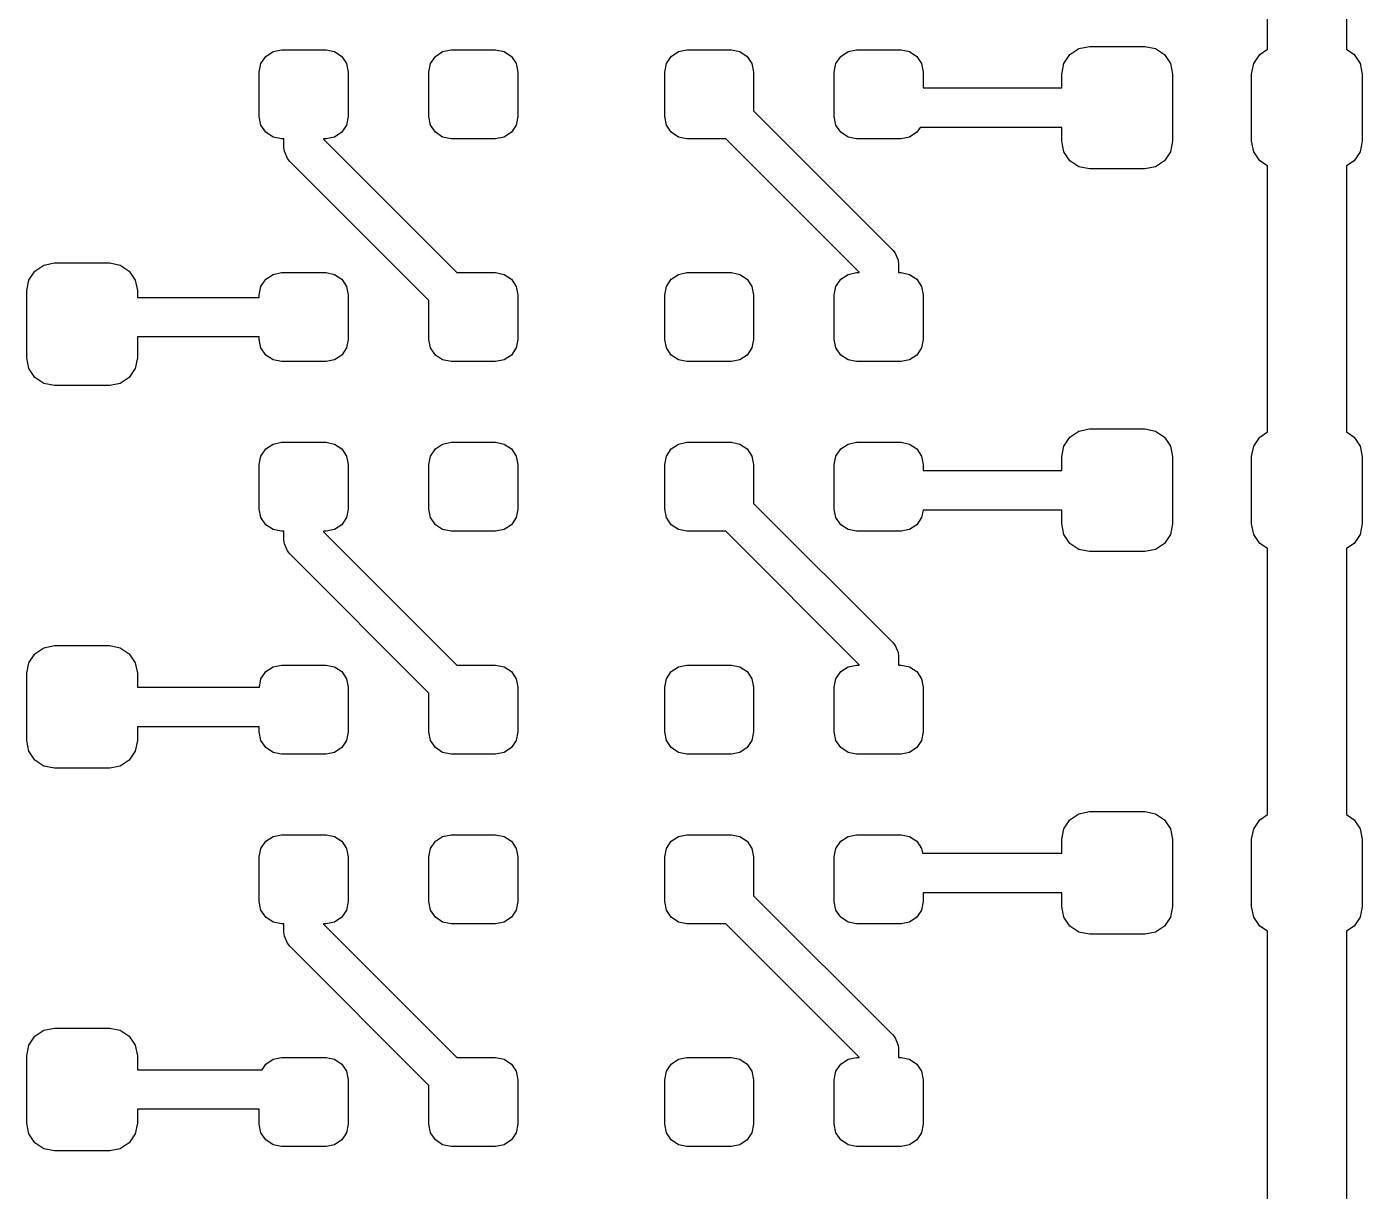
# Model space of a CAD drawing. Extents: x 4 to 18.4, y -7.3 to -2.9.
# Drawn here: x 14.3192 to 14.5852, y -4.0171 to -3.7852 of the extents above; entities that cross this region are included whole.
import ezdxf

# ---------------------------------------------------------------- set-up
doc = ezdxf.new("R2010")
doc.units = 0
doc.header["$MEASUREMENT"] = 0
doc.layers.add('BLACK', color=7, linetype='CONTINUOUS')

msp = doc.modelspace()

# ---------------------------------------------------------------- linework, layer by layer
at = {"layer": 'BLACK', "linetype": 'CONTINUOUS'}
for p, q in [((14.56634, -3.78974), (14.56634, -3.73094)), ((14.58208, -3.73094), (14.58208, -3.78974)), ((14.36685, -3.79115), (14.36829, -3.79019)), ((14.36829, -3.79019), (14.36998, -3.78985)), ((14.36998, -3.78985), (14.37884, -3.78985)), ((14.37884, -3.78985), (14.38054, -3.79019)), ((14.38054, -3.79019), (14.38197, -3.79115)), ((14.40063, -3.79115), (14.40207, -3.79019)), ((14.40207, -3.79019), (14.40376, -3.78985)), ((14.40376, -3.78985), (14.41262, -3.78985)), ((14.41262, -3.78985), (14.41432, -3.79019)), ((14.41432, -3.79019), (14.41575, -3.79115)), ((14.44759, -3.79115), (14.44903, -3.79019)), ((14.44903, -3.79019), (14.45072, -3.78985)), ((14.45072, -3.78985), (14.45958, -3.78985)), ((14.45958, -3.78985), (14.46128, -3.79019)), ((14.46128, -3.79019), (14.46271, -3.79115)), ((14.48137, -3.79115), (14.48281, -3.79019)), ((14.48281, -3.79019), (14.4845, -3.78985)), ((14.4845, -3.78985), (14.49336, -3.78985)), ((14.49336, -3.78985), (14.49506, -3.79019)), ((14.49506, -3.79019), (14.49649, -3.79115)), ((14.52701, -3.79076), (14.52879, -3.78957)), ((14.52879, -3.78957), (14.5309, -3.78915)), ((14.5309, -3.78915), (14.54193, -3.78915)), ((14.54193, -3.78915), (14.54404, -3.78957)), ((14.54404, -3.78957), (14.54582, -3.79076)), ((14.5648, -3.79076), (14.56634, -3.78974)), ((14.58208, -3.78974), (14.58362, -3.79076)), ((14.36555, -3.79428), (14.36589, -3.79259)), ((14.36589, -3.79259), (14.36685, -3.79115)), ((14.38197, -3.79115), (14.38293, -3.79259)), ((14.38293, -3.79259), (14.38327, -3.79428)), ((14.39933, -3.79428), (14.39967, -3.79259)), ((14.39967, -3.79259), (14.40063, -3.79115)), ((14.41575, -3.79115), (14.41671, -3.79259)), ((14.41671, -3.79259), (14.41705, -3.79428)), ((14.4463, -3.79428), (14.44663, -3.79259)), ((14.44663, -3.79259), (14.44759, -3.79115)), ((14.46271, -3.79115), (14.46367, -3.79259)), ((14.46367, -3.79259), (14.46401, -3.79428)), ((14.48007, -3.79428), (14.48041, -3.79259)), ((14.48041, -3.79259), (14.48137, -3.79115)), ((14.49649, -3.79115), (14.49745, -3.79259)), ((14.49745, -3.79259), (14.49779, -3.79428)), ((14.52539, -3.79466), (14.52581, -3.79255)), ((14.52581, -3.79255), (14.52701, -3.79076)), ((14.54582, -3.79076), (14.54702, -3.79255)), ((14.54702, -3.79255), (14.54744, -3.79466)), ((14.56319, -3.79466), (14.56361, -3.79255)), ((14.56361, -3.79255), (14.5648, -3.79076)), ((14.58362, -3.79076), (14.58481, -3.79255)), ((14.58481, -3.79255), (14.58523, -3.79466)), ((14.36555, -3.80314), (14.36555, -3.79428)), ((14.38327, -3.79428), (14.38327, -3.80314)), ((14.39933, -3.80314), (14.39933, -3.79428)), ((14.41705, -3.79428), (14.41705, -3.80314)), ((14.4463, -3.80314), (14.4463, -3.79428)), ((14.46401, -3.79428), (14.46401, -3.802)), ((14.48007, -3.80314), (14.48007, -3.79428)), ((14.49779, -3.79428), (14.49779, -3.79742)), ((14.52539, -3.79742), (14.52539, -3.79466)), ((14.54744, -3.79466), (14.54744, -3.80805)), ((14.56319, -3.80805), (14.56319, -3.79466)), ((14.58523, -3.79466), (14.58523, -3.80805)), ((14.49779, -3.79742), (14.52539, -3.79742)), ((14.36589, -3.80484), (14.36555, -3.80314)), ((14.38327, -3.80314), (14.38293, -3.80484)), ((14.39967, -3.80484), (14.39933, -3.80314)), ((14.41705, -3.80314), (14.41671, -3.80484)), ((14.44663, -3.80484), (14.4463, -3.80314)), ((14.46401, -3.802), (14.49172, -3.82971)), ((14.48041, -3.80484), (14.48007, -3.80314)), ((14.36685, -3.80627), (14.36589, -3.80484)), ((14.36829, -3.80723), (14.36685, -3.80627)), ((14.38197, -3.80627), (14.38054, -3.80723)), ((14.38293, -3.80484), (14.38197, -3.80627)), ((14.40063, -3.80627), (14.39967, -3.80484)), ((14.40207, -3.80723), (14.40063, -3.80627)), ((14.41575, -3.80627), (14.41432, -3.80723)), ((14.41671, -3.80484), (14.41575, -3.80627)), ((14.44759, -3.80627), (14.44663, -3.80484)), ((14.44903, -3.80723), (14.44759, -3.80627)), ((14.48137, -3.80627), (14.48041, -3.80484)), ((14.48281, -3.80723), (14.48137, -3.80627)), ((14.49649, -3.80627), (14.49506, -3.80723)), ((14.49715, -3.80529), (14.49649, -3.80627)), ((14.52539, -3.80529), (14.49715, -3.80529)), ((14.52539, -3.80805), (14.52539, -3.80529)), ((14.36998, -3.80757), (14.36829, -3.80723)), ((14.37047, -3.80757), (14.36998, -3.80757)), ((14.37047, -3.80928), (14.37047, -3.80757)), ((14.37884, -3.80757), (14.37835, -3.80757)), ((14.37835, -3.80757), (14.37835, -3.80765)), ((14.37835, -3.80765), (14.4049, -3.8342)), ((14.38054, -3.80723), (14.37884, -3.80757)), ((14.40376, -3.80757), (14.40207, -3.80723)), ((14.41262, -3.80757), (14.40376, -3.80757)), ((14.41432, -3.80723), (14.41262, -3.80757)), ((14.45072, -3.80757), (14.44903, -3.80723)), ((14.45844, -3.80757), (14.45072, -3.80757)), ((14.485, -3.83412), (14.45844, -3.80757)), ((14.4845, -3.80757), (14.48281, -3.80723)), ((14.49336, -3.80757), (14.4845, -3.80757)), ((14.49506, -3.80723), (14.49336, -3.80757)), ((14.52581, -3.81016), (14.52539, -3.80805)), ((14.54744, -3.80805), (14.54702, -3.81016)), ((14.56361, -3.81016), (14.56319, -3.80805)), ((14.58523, -3.80805), (14.58481, -3.81016)), ((14.37055, -3.81005), (14.37047, -3.80928)), ((14.37114, -3.81147), (14.37055, -3.81005)), ((14.37163, -3.81206), (14.37114, -3.81147)), ((14.52701, -3.81195), (14.52581, -3.81016)), ((14.54702, -3.81016), (14.54582, -3.81195)), ((14.5648, -3.81195), (14.56361, -3.81016)), ((14.58481, -3.81016), (14.58362, -3.81195)), ((14.39933, -3.83977), (14.37163, -3.81206)), ((14.52879, -3.81314), (14.52701, -3.81195)), ((14.5309, -3.81356), (14.52879, -3.81314)), ((14.54193, -3.81356), (14.5309, -3.81356)), ((14.54404, -3.81314), (14.54193, -3.81356)), ((14.54582, -3.81195), (14.54404, -3.81314)), ((14.56634, -3.81297), (14.5648, -3.81195)), ((14.56634, -3.86591), (14.56634, -3.81297)), ((14.58362, -3.81195), (14.58208, -3.81297)), ((14.58208, -3.81297), (14.58208, -3.86591)), ((14.49172, -3.82971), (14.49221, -3.83031)), ((14.49221, -3.83031), (14.49279, -3.83172)), ((14.32084, -3.83389), (14.32263, -3.8327)), ((14.32263, -3.8327), (14.32474, -3.83228)), ((14.32474, -3.83228), (14.33576, -3.83228)), ((14.33576, -3.83228), (14.33787, -3.8327)), ((14.33787, -3.8327), (14.33966, -3.83389)), ((14.49279, -3.83172), (14.49287, -3.83249)), ((14.49287, -3.83249), (14.49287, -3.8342)), ((14.31923, -3.83779), (14.31965, -3.83568)), ((14.31965, -3.83568), (14.32084, -3.83389)), ((14.33966, -3.83389), (14.34086, -3.83568)), ((14.34086, -3.83568), (14.34127, -3.83779)), ((14.36589, -3.83693), (14.36685, -3.8355)), ((14.36685, -3.8355), (14.36829, -3.83454)), ((14.36829, -3.83454), (14.36998, -3.8342)), ((14.36998, -3.8342), (14.37884, -3.8342)), ((14.37884, -3.8342), (14.38054, -3.83454)), ((14.38054, -3.83454), (14.38197, -3.8355)), ((14.38197, -3.8355), (14.38293, -3.83693)), ((14.4049, -3.8342), (14.41262, -3.8342)), ((14.41262, -3.8342), (14.41432, -3.83454)), ((14.41432, -3.83454), (14.41575, -3.8355)), ((14.41575, -3.8355), (14.41671, -3.83693)), ((14.44663, -3.83693), (14.44759, -3.8355)), ((14.44759, -3.8355), (14.44903, -3.83454)), ((14.44903, -3.83454), (14.45072, -3.8342)), ((14.45072, -3.8342), (14.45958, -3.8342)), ((14.45958, -3.8342), (14.46128, -3.83454)), ((14.46128, -3.83454), (14.46271, -3.8355)), ((14.46271, -3.8355), (14.46367, -3.83693)), ((14.48041, -3.83693), (14.48137, -3.8355)), ((14.48137, -3.8355), (14.48281, -3.83454)), ((14.48281, -3.83454), (14.4845, -3.8342)), ((14.4845, -3.8342), (14.485, -3.8342)), ((14.485, -3.8342), (14.485, -3.83412)), ((14.49287, -3.8342), (14.49336, -3.8342)), ((14.49336, -3.8342), (14.49506, -3.83454)), ((14.49506, -3.83454), (14.49649, -3.8355)), ((14.49649, -3.8355), (14.49745, -3.83693)), ((14.31923, -3.85117), (14.31923, -3.83779)), ((14.34127, -3.83779), (14.34127, -3.83912)), ((14.36555, -3.83863), (14.36589, -3.83693)), ((14.38293, -3.83693), (14.38327, -3.83863)), ((14.41671, -3.83693), (14.41705, -3.83863)), ((14.4463, -3.83863), (14.44663, -3.83693)), ((14.46367, -3.83693), (14.46401, -3.83863)), ((14.48007, -3.83863), (14.48041, -3.83693)), ((14.49745, -3.83693), (14.49779, -3.83863)), ((14.34127, -3.83912), (14.36555, -3.83912)), ((14.36555, -3.83912), (14.36555, -3.83863)), ((14.38327, -3.83863), (14.38327, -3.84749)), ((14.39933, -3.84749), (14.39933, -3.83977)), ((14.41705, -3.83863), (14.41705, -3.84749)), ((14.4463, -3.84749), (14.4463, -3.83863)), ((14.46401, -3.83863), (14.46401, -3.84749)), ((14.48007, -3.84749), (14.48007, -3.83863)), ((14.49779, -3.83863), (14.49779, -3.84749)), ((14.36555, -3.847), (14.34127, -3.847)), ((14.34127, -3.847), (14.34127, -3.85117)), ((14.36555, -3.84749), (14.36555, -3.847)), ((14.36589, -3.84918), (14.36555, -3.84749)), ((14.38327, -3.84749), (14.38293, -3.84918)), ((14.39967, -3.84918), (14.39933, -3.84749)), ((14.41705, -3.84749), (14.41671, -3.84918)), ((14.44663, -3.84918), (14.4463, -3.84749)), ((14.46401, -3.84749), (14.46367, -3.84918)), ((14.48041, -3.84918), (14.48007, -3.84749)), ((14.49779, -3.84749), (14.49745, -3.84918)), ((14.31965, -3.85328), (14.31923, -3.85117)), ((14.34127, -3.85117), (14.34086, -3.85328)), ((14.36685, -3.85062), (14.36589, -3.84918)), ((14.36829, -3.85158), (14.36685, -3.85062)), ((14.36998, -3.85192), (14.36829, -3.85158)), ((14.38054, -3.85158), (14.37884, -3.85192)), ((14.38197, -3.85062), (14.38054, -3.85158)), ((14.38293, -3.84918), (14.38197, -3.85062)), ((14.40063, -3.85062), (14.39967, -3.84918)), ((14.40207, -3.85158), (14.40063, -3.85062)), ((14.40376, -3.85192), (14.40207, -3.85158)), ((14.41432, -3.85158), (14.41262, -3.85192)), ((14.41575, -3.85062), (14.41432, -3.85158)), ((14.41671, -3.84918), (14.41575, -3.85062)), ((14.44759, -3.85062), (14.44663, -3.84918)), ((14.44903, -3.85158), (14.44759, -3.85062)), ((14.45072, -3.85192), (14.44903, -3.85158)), ((14.46128, -3.85158), (14.45958, -3.85192)), ((14.46271, -3.85062), (14.46128, -3.85158)), ((14.46367, -3.84918), (14.46271, -3.85062)), ((14.48137, -3.85062), (14.48041, -3.84918)), ((14.48281, -3.85158), (14.48137, -3.85062)), ((14.4845, -3.85192), (14.48281, -3.85158)), ((14.49506, -3.85158), (14.49336, -3.85192)), ((14.49649, -3.85062), (14.49506, -3.85158)), ((14.49745, -3.84918), (14.49649, -3.85062)), ((14.32084, -3.85507), (14.31965, -3.85328)), ((14.34086, -3.85328), (14.33966, -3.85507)), ((14.37884, -3.85192), (14.36998, -3.85192)), ((14.41262, -3.85192), (14.40376, -3.85192)), ((14.45958, -3.85192), (14.45072, -3.85192)), ((14.49336, -3.85192), (14.4845, -3.85192)), ((14.32263, -3.85627), (14.32084, -3.85507)), ((14.32474, -3.85669), (14.32263, -3.85627)), ((14.33576, -3.85669), (14.32474, -3.85669)), ((14.33787, -3.85627), (14.33576, -3.85669)), ((14.33966, -3.85507), (14.33787, -3.85627)), ((14.52581, -3.86872), (14.52701, -3.86694)), ((14.52701, -3.86694), (14.52879, -3.86574)), ((14.52879, -3.86574), (14.5309, -3.86532)), ((14.5309, -3.86532), (14.54193, -3.86532)), ((14.54193, -3.86532), (14.54404, -3.86574)), ((14.54404, -3.86574), (14.54582, -3.86694)), ((14.54582, -3.86694), (14.54702, -3.86872)), ((14.56361, -3.86872), (14.5648, -3.86694)), ((14.5648, -3.86694), (14.56634, -3.86591)), ((14.58208, -3.86591), (14.58362, -3.86694)), ((14.58362, -3.86694), (14.58481, -3.86872)), ((14.36589, -3.87071), (14.36685, -3.86928)), ((14.36685, -3.86928), (14.36829, -3.86832)), ((14.36829, -3.86832), (14.36998, -3.86798)), ((14.36998, -3.86798), (14.37884, -3.86798)), ((14.37884, -3.86798), (14.38054, -3.86832)), ((14.38054, -3.86832), (14.38197, -3.86928)), ((14.38197, -3.86928), (14.38293, -3.87071)), ((14.39967, -3.87071), (14.40063, -3.86928)), ((14.40063, -3.86928), (14.40207, -3.86832)), ((14.40207, -3.86832), (14.40376, -3.86798)), ((14.40376, -3.86798), (14.41262, -3.86798)), ((14.41262, -3.86798), (14.41432, -3.86832)), ((14.41432, -3.86832), (14.41575, -3.86928)), ((14.41575, -3.86928), (14.41671, -3.87071)), ((14.44663, -3.87071), (14.44759, -3.86928)), ((14.44759, -3.86928), (14.44903, -3.86832)), ((14.44903, -3.86832), (14.45072, -3.86798)), ((14.45072, -3.86798), (14.45958, -3.86798)), ((14.45958, -3.86798), (14.46128, -3.86832)), ((14.46128, -3.86832), (14.46271, -3.86928)), ((14.46271, -3.86928), (14.46367, -3.87071)), ((14.48041, -3.87071), (14.48137, -3.86928)), ((14.48137, -3.86928), (14.48281, -3.86832)), ((14.48281, -3.86832), (14.4845, -3.86798)), ((14.4845, -3.86798), (14.49336, -3.86798)), ((14.49336, -3.86798), (14.49506, -3.86832)), ((14.49506, -3.86832), (14.49649, -3.86928)), ((14.49649, -3.86928), (14.49745, -3.87071)), ((14.52539, -3.87083), (14.52581, -3.86872)), ((14.54702, -3.86872), (14.54744, -3.87083)), ((14.56319, -3.87083), (14.56361, -3.86872)), ((14.58481, -3.86872), (14.58523, -3.87083)), ((14.36555, -3.87241), (14.36589, -3.87071)), ((14.36555, -3.88127), (14.36555, -3.87241)), ((14.38293, -3.87071), (14.38327, -3.87241)), ((14.38327, -3.87241), (14.38327, -3.88127)), ((14.39933, -3.87241), (14.39967, -3.87071)), ((14.39933, -3.88127), (14.39933, -3.87241)), ((14.41671, -3.87071), (14.41705, -3.87241)), ((14.41705, -3.87241), (14.41705, -3.88127)), ((14.4463, -3.87241), (14.44663, -3.87071)), ((14.4463, -3.88127), (14.4463, -3.87241)), ((14.46367, -3.87071), (14.46401, -3.87241)), ((14.46401, -3.87241), (14.46401, -3.88013)), ((14.48007, -3.87241), (14.48041, -3.87071)), ((14.48007, -3.88127), (14.48007, -3.87241)), ((14.49745, -3.87071), (14.49779, -3.87241)), ((14.49779, -3.87241), (14.49779, -3.87359)), ((14.52539, -3.87359), (14.52539, -3.87083)), ((14.54744, -3.87083), (14.54744, -3.88422)), ((14.56319, -3.88422), (14.56319, -3.87083)), ((14.58523, -3.87083), (14.58523, -3.88422)), ((14.49779, -3.87359), (14.52539, -3.87359)), ((14.46401, -3.88013), (14.49172, -3.90783)), ((14.36589, -3.88296), (14.36555, -3.88127)), ((14.36685, -3.8844), (14.36589, -3.88296)), ((14.38293, -3.88296), (14.38197, -3.8844)), ((14.38327, -3.88127), (14.38293, -3.88296)), ((14.39967, -3.88296), (14.39933, -3.88127)), ((14.40063, -3.8844), (14.39967, -3.88296)), ((14.41671, -3.88296), (14.41575, -3.8844)), ((14.41705, -3.88127), (14.41671, -3.88296)), ((14.44663, -3.88296), (14.4463, -3.88127)), ((14.44759, -3.8844), (14.44663, -3.88296)), ((14.48041, -3.88296), (14.48007, -3.88127)), ((14.48137, -3.8844), (14.48041, -3.88296)), ((14.49745, -3.88296), (14.49649, -3.8844)), ((14.49775, -3.88146), (14.49745, -3.88296)), ((14.52539, -3.88146), (14.49775, -3.88146)), ((14.52539, -3.88422), (14.52539, -3.88146)), ((14.36829, -3.88536), (14.36685, -3.8844)), ((14.36998, -3.8857), (14.36829, -3.88536)), ((14.37047, -3.8857), (14.36998, -3.8857)), ((14.37047, -3.8874), (14.37047, -3.8857)), ((14.37884, -3.8857), (14.37835, -3.8857)), ((14.37835, -3.8857), (14.37835, -3.88577)), ((14.37835, -3.88577), (14.4049, -3.91233)), ((14.38054, -3.88536), (14.37884, -3.8857)), ((14.38197, -3.8844), (14.38054, -3.88536)), ((14.40207, -3.88536), (14.40063, -3.8844)), ((14.40376, -3.8857), (14.40207, -3.88536)), ((14.41262, -3.8857), (14.40376, -3.8857)), ((14.41432, -3.88536), (14.41262, -3.8857)), ((14.41575, -3.8844), (14.41432, -3.88536)), ((14.44903, -3.88536), (14.44759, -3.8844)), ((14.45072, -3.8857), (14.44903, -3.88536)), ((14.45844, -3.8857), (14.45072, -3.8857)), ((14.485, -3.91225), (14.45844, -3.8857)), ((14.48281, -3.88536), (14.48137, -3.8844)), ((14.4845, -3.8857), (14.48281, -3.88536)), ((14.49336, -3.8857), (14.4845, -3.8857)), ((14.49506, -3.88536), (14.49336, -3.8857)), ((14.49649, -3.8844), (14.49506, -3.88536)), ((14.52581, -3.88633), (14.52539, -3.88422)), ((14.52701, -3.88812), (14.52581, -3.88633)), ((14.54702, -3.88633), (14.54582, -3.88812)), ((14.54744, -3.88422), (14.54702, -3.88633)), ((14.56361, -3.88633), (14.56319, -3.88422)), ((14.5648, -3.88812), (14.56361, -3.88633)), ((14.58481, -3.88633), (14.58362, -3.88812)), ((14.58523, -3.88422), (14.58481, -3.88633)), ((14.37055, -3.88817), (14.37047, -3.8874)), ((14.37114, -3.88959), (14.37055, -3.88817)), ((14.52879, -3.88931), (14.52701, -3.88812)), ((14.54582, -3.88812), (14.54404, -3.88931)), ((14.56634, -3.88914), (14.5648, -3.88812)), ((14.58362, -3.88812), (14.58208, -3.88914)), ((14.37163, -3.89019), (14.37114, -3.88959)), ((14.39933, -3.91789), (14.37163, -3.89019)), ((14.5309, -3.88973), (14.52879, -3.88931)), ((14.54193, -3.88973), (14.5309, -3.88973)), ((14.54404, -3.88931), (14.54193, -3.88973)), ((14.56634, -3.94208), (14.56634, -3.88914)), ((14.58208, -3.88914), (14.58208, -3.94208)), ((14.31965, -3.91185), (14.32084, -3.91006)), ((14.32084, -3.91006), (14.32263, -3.90887)), ((14.32263, -3.90887), (14.32474, -3.90845)), ((14.32474, -3.90845), (14.33576, -3.90845)), ((14.33576, -3.90845), (14.33787, -3.90887)), ((14.33787, -3.90887), (14.33966, -3.91006)), ((14.33966, -3.91006), (14.34086, -3.91185)), ((14.49172, -3.90783), (14.49221, -3.90843)), ((14.49221, -3.90843), (14.49279, -3.90985)), ((14.49279, -3.90985), (14.49287, -3.91062)), ((14.31923, -3.91396), (14.31965, -3.91185)), ((14.34086, -3.91185), (14.34127, -3.91396)), ((14.36685, -3.91362), (14.36829, -3.91266)), ((14.36829, -3.91266), (14.36998, -3.91233)), ((14.36998, -3.91233), (14.37884, -3.91233)), ((14.37884, -3.91233), (14.38054, -3.91266)), ((14.38054, -3.91266), (14.38197, -3.91362)), ((14.4049, -3.91233), (14.41262, -3.91233)), ((14.41262, -3.91233), (14.41432, -3.91266)), ((14.41432, -3.91266), (14.41575, -3.91362)), ((14.44759, -3.91362), (14.44903, -3.91266)), ((14.44903, -3.91266), (14.45072, -3.91233)), ((14.45072, -3.91233), (14.45958, -3.91233)), ((14.45958, -3.91233), (14.46128, -3.91266)), ((14.46128, -3.91266), (14.46271, -3.91362)), ((14.48137, -3.91362), (14.48281, -3.91266)), ((14.48281, -3.91266), (14.4845, -3.91233)), ((14.4845, -3.91233), (14.485, -3.91233)), ((14.485, -3.91233), (14.485, -3.91225)), ((14.49287, -3.91062), (14.49287, -3.91233)), ((14.49287, -3.91233), (14.49336, -3.91233)), ((14.49336, -3.91233), (14.49506, -3.91266)), ((14.49506, -3.91266), (14.49649, -3.91362)), ((14.31923, -3.92735), (14.31923, -3.91396)), ((14.34127, -3.91396), (14.34127, -3.91672)), ((14.36556, -3.91672), (14.36589, -3.91506)), ((14.36589, -3.91506), (14.36685, -3.91362)), ((14.38197, -3.91362), (14.38293, -3.91506)), ((14.38293, -3.91506), (14.38327, -3.91675)), ((14.41575, -3.91362), (14.41671, -3.91506)), ((14.41671, -3.91506), (14.41705, -3.91675)), ((14.4463, -3.91675), (14.44663, -3.91506)), ((14.44663, -3.91506), (14.44759, -3.91362)), ((14.46271, -3.91362), (14.46367, -3.91506)), ((14.46367, -3.91506), (14.46401, -3.91675)), ((14.48007, -3.91675), (14.48041, -3.91506)), ((14.48041, -3.91506), (14.48137, -3.91362)), ((14.49649, -3.91362), (14.49745, -3.91506)), ((14.49745, -3.91506), (14.49779, -3.91675)), ((14.34127, -3.91672), (14.36556, -3.91672)), ((14.38327, -3.91675), (14.38327, -3.92561)), ((14.39933, -3.92561), (14.39933, -3.91789)), ((14.41705, -3.91675), (14.41705, -3.92561)), ((14.4463, -3.92561), (14.4463, -3.91675)), ((14.46401, -3.91675), (14.46401, -3.92561)), ((14.48007, -3.92561), (14.48007, -3.91675)), ((14.49779, -3.91675), (14.49779, -3.92561)), ((14.36555, -3.92459), (14.34127, -3.92459)), ((14.34127, -3.92459), (14.34127, -3.92735)), ((14.36555, -3.92561), (14.36555, -3.92459)), ((14.36589, -3.92731), (14.36555, -3.92561)), ((14.38327, -3.92561), (14.38293, -3.92731)), ((14.39967, -3.92731), (14.39933, -3.92561)), ((14.41705, -3.92561), (14.41671, -3.92731)), ((14.44663, -3.92731), (14.4463, -3.92561)), ((14.46401, -3.92561), (14.46367, -3.92731)), ((14.48041, -3.92731), (14.48007, -3.92561)), ((14.49779, -3.92561), (14.49745, -3.92731)), ((14.31965, -3.92946), (14.31923, -3.92735)), ((14.34127, -3.92735), (14.34086, -3.92946)), ((14.36685, -3.92874), (14.36589, -3.92731)), ((14.36829, -3.9297), (14.36685, -3.92874)), ((14.38197, -3.92874), (14.38054, -3.9297)), ((14.38293, -3.92731), (14.38197, -3.92874)), ((14.40063, -3.92874), (14.39967, -3.92731)), ((14.40207, -3.9297), (14.40063, -3.92874)), ((14.41575, -3.92874), (14.41432, -3.9297)), ((14.41671, -3.92731), (14.41575, -3.92874)), ((14.44759, -3.92874), (14.44663, -3.92731)), ((14.44903, -3.9297), (14.44759, -3.92874)), ((14.46271, -3.92874), (14.46128, -3.9297)), ((14.46367, -3.92731), (14.46271, -3.92874)), ((14.48137, -3.92874), (14.48041, -3.92731)), ((14.48281, -3.9297), (14.48137, -3.92874)), ((14.49649, -3.92874), (14.49506, -3.9297)), ((14.49745, -3.92731), (14.49649, -3.92874)), ((14.32084, -3.93124), (14.31965, -3.92946)), ((14.32263, -3.93244), (14.32084, -3.93124)), ((14.33966, -3.93124), (14.33787, -3.93244)), ((14.34086, -3.92946), (14.33966, -3.93124)), ((14.36998, -3.93004), (14.36829, -3.9297)), ((14.37884, -3.93004), (14.36998, -3.93004)), ((14.38054, -3.9297), (14.37884, -3.93004)), ((14.40376, -3.93004), (14.40207, -3.9297)), ((14.41262, -3.93004), (14.40376, -3.93004)), ((14.41432, -3.9297), (14.41262, -3.93004)), ((14.45072, -3.93004), (14.44903, -3.9297)), ((14.45958, -3.93004), (14.45072, -3.93004)), ((14.46128, -3.9297), (14.45958, -3.93004)), ((14.4845, -3.93004), (14.48281, -3.9297)), ((14.49336, -3.93004), (14.4845, -3.93004)), ((14.49506, -3.9297), (14.49336, -3.93004)), ((14.32474, -3.93286), (14.32263, -3.93244)), ((14.33576, -3.93286), (14.32474, -3.93286)), ((14.33787, -3.93244), (14.33576, -3.93286)), ((14.52701, -3.94311), (14.52879, -3.94191)), ((14.52879, -3.94191), (14.5309, -3.94149)), ((14.5309, -3.94149), (14.54193, -3.94149)), ((14.54193, -3.94149), (14.54404, -3.94191)), ((14.54404, -3.94191), (14.54582, -3.94311)), ((14.5648, -3.94311), (14.56634, -3.94208)), ((14.58208, -3.94208), (14.58362, -3.94311)), ((14.52581, -3.9449), (14.52701, -3.94311)), ((14.54582, -3.94311), (14.54702, -3.9449)), ((14.56361, -3.9449), (14.5648, -3.94311)), ((14.58362, -3.94311), (14.58481, -3.9449)), ((14.36589, -3.94884), (14.36685, -3.9474)), ((14.36685, -3.9474), (14.36829, -3.94644)), ((14.36829, -3.94644), (14.36998, -3.9461)), ((14.36998, -3.9461), (14.37884, -3.9461)), ((14.37884, -3.9461), (14.38054, -3.94644)), ((14.38054, -3.94644), (14.38197, -3.9474)), ((14.38197, -3.9474), (14.38293, -3.94884)), ((14.39967, -3.94884), (14.40063, -3.9474)), ((14.40063, -3.9474), (14.40207, -3.94644)), ((14.40207, -3.94644), (14.40376, -3.9461)), ((14.40376, -3.9461), (14.41262, -3.9461)), ((14.41262, -3.9461), (14.41432, -3.94644)), ((14.41432, -3.94644), (14.41575, -3.9474)), ((14.41575, -3.9474), (14.41671, -3.94884)), ((14.44663, -3.94884), (14.44759, -3.9474)), ((14.44759, -3.9474), (14.44903, -3.94644)), ((14.44903, -3.94644), (14.45072, -3.9461)), ((14.45072, -3.9461), (14.45958, -3.9461)), ((14.45958, -3.9461), (14.46128, -3.94644)), ((14.46128, -3.94644), (14.46271, -3.9474)), ((14.46271, -3.9474), (14.46367, -3.94884)), ((14.48041, -3.94884), (14.48137, -3.9474)), ((14.48137, -3.9474), (14.48281, -3.94644)), ((14.48281, -3.94644), (14.4845, -3.9461)), ((14.4845, -3.9461), (14.49336, -3.9461)), ((14.49336, -3.9461), (14.49506, -3.94644)), ((14.49506, -3.94644), (14.49649, -3.9474)), ((14.49649, -3.9474), (14.49745, -3.94884)), ((14.52539, -3.94701), (14.52581, -3.9449)), ((14.52539, -3.94976), (14.52539, -3.94701)), ((14.54702, -3.9449), (14.54744, -3.94701)), ((14.54744, -3.94701), (14.54744, -3.96039)), ((14.56319, -3.94701), (14.56361, -3.9449)), ((14.56319, -3.96039), (14.56319, -3.94701)), ((14.58481, -3.9449), (14.58523, -3.94701)), ((14.58523, -3.94701), (14.58523, -3.96039)), ((14.36555, -3.95053), (14.36589, -3.94884)), ((14.38293, -3.94884), (14.38327, -3.95053)), ((14.39933, -3.95053), (14.39967, -3.94884)), ((14.41671, -3.94884), (14.41705, -3.95053)), ((14.4463, -3.95053), (14.44663, -3.94884)), ((14.46367, -3.94884), (14.46401, -3.95053)), ((14.48007, -3.95053), (14.48041, -3.94884)), ((14.49745, -3.94884), (14.49764, -3.94976)), ((14.49764, -3.94976), (14.52539, -3.94976)), ((14.36555, -3.95939), (14.36555, -3.95053)), ((14.38327, -3.95053), (14.38327, -3.95939)), ((14.39933, -3.95939), (14.39933, -3.95053)), ((14.41705, -3.95053), (14.41705, -3.95939)), ((14.4463, -3.95939), (14.4463, -3.95053)), ((14.46401, -3.95053), (14.46401, -3.95825)), ((14.48007, -3.95939), (14.48007, -3.95053)), ((14.52539, -3.95764), (14.49779, -3.95764)), ((14.49779, -3.95764), (14.49779, -3.95939)), ((14.52539, -3.96039), (14.52539, -3.95764)), ((14.36589, -3.96109), (14.36555, -3.95939)), ((14.38327, -3.95939), (14.38293, -3.96109)), ((14.39967, -3.96109), (14.39933, -3.95939)), ((14.41705, -3.95939), (14.41671, -3.96109)), ((14.44663, -3.96109), (14.4463, -3.95939)), ((14.46401, -3.95825), (14.49172, -3.98596)), ((14.48041, -3.96109), (14.48007, -3.95939)), ((14.49779, -3.95939), (14.49745, -3.96109)), ((14.52581, -3.9625), (14.52539, -3.96039)), ((14.54744, -3.96039), (14.54702, -3.9625)), ((14.56361, -3.9625), (14.56319, -3.96039)), ((14.58523, -3.96039), (14.58481, -3.9625)), ((14.36685, -3.96252), (14.36589, -3.96109)), ((14.36829, -3.96348), (14.36685, -3.96252)), ((14.36998, -3.96382), (14.36829, -3.96348)), ((14.38054, -3.96348), (14.37884, -3.96382)), ((14.38197, -3.96252), (14.38054, -3.96348)), ((14.38293, -3.96109), (14.38197, -3.96252)), ((14.40063, -3.96252), (14.39967, -3.96109)), ((14.40207, -3.96348), (14.40063, -3.96252)), ((14.40376, -3.96382), (14.40207, -3.96348)), ((14.41432, -3.96348), (14.41262, -3.96382)), ((14.41575, -3.96252), (14.41432, -3.96348)), ((14.41671, -3.96109), (14.41575, -3.96252)), ((14.44759, -3.96252), (14.44663, -3.96109)), ((14.44903, -3.96348), (14.44759, -3.96252)), ((14.45072, -3.96382), (14.44903, -3.96348)), ((14.48137, -3.96252), (14.48041, -3.96109)), ((14.48281, -3.96348), (14.48137, -3.96252)), ((14.4845, -3.96382), (14.48281, -3.96348)), ((14.49506, -3.96348), (14.49336, -3.96382)), ((14.49649, -3.96252), (14.49506, -3.96348)), ((14.49745, -3.96109), (14.49649, -3.96252)), ((14.52701, -3.96429), (14.52581, -3.9625)), ((14.54702, -3.9625), (14.54582, -3.96429)), ((14.5648, -3.96429), (14.56361, -3.9625)), ((14.58481, -3.9625), (14.58362, -3.96429)), ((14.37047, -3.96382), (14.36998, -3.96382)), ((14.37047, -3.96553), (14.37047, -3.96382)), ((14.37055, -3.9663), (14.37047, -3.96553)), ((14.37884, -3.96382), (14.37835, -3.96382)), ((14.37835, -3.96382), (14.37835, -3.9639)), ((14.37835, -3.9639), (14.4049, -3.99045)), ((14.41262, -3.96382), (14.40376, -3.96382)), ((14.45844, -3.96382), (14.45072, -3.96382)), ((14.485, -3.99037), (14.45844, -3.96382)), ((14.49336, -3.96382), (14.4845, -3.96382)), ((14.52879, -3.96548), (14.52701, -3.96429)), ((14.5309, -3.9659), (14.52879, -3.96548)), ((14.54193, -3.9659), (14.5309, -3.9659)), ((14.54404, -3.96548), (14.54193, -3.9659)), ((14.54582, -3.96429), (14.54404, -3.96548)), ((14.56634, -3.96531), (14.5648, -3.96429)), ((14.56634, -4.02411), (14.56634, -3.96531)), ((14.58362, -3.96429), (14.58208, -3.96531)), ((14.58208, -3.96531), (14.58208, -4.02411)), ((14.37114, -3.96772), (14.37055, -3.9663)), ((14.37163, -3.96831), (14.37114, -3.96772)), ((14.39933, -3.99602), (14.37163, -3.96831)), ((14.32263, -3.98504), (14.32474, -3.98462)), ((14.32474, -3.98462), (14.33576, -3.98462)), ((14.33576, -3.98462), (14.33787, -3.98504)), ((14.31965, -3.98802), (14.32084, -3.98623)), ((14.32084, -3.98623), (14.32263, -3.98504)), ((14.33787, -3.98504), (14.33966, -3.98623)), ((14.33966, -3.98623), (14.34086, -3.98802)), ((14.49172, -3.98596), (14.49221, -3.98656)), ((14.49221, -3.98656), (14.49276, -3.98788)), ((14.31923, -3.99013), (14.31965, -3.98802)), ((14.34086, -3.98802), (14.34127, -3.99013)), ((14.49276, -3.98788), (14.49279, -3.98797)), ((14.49279, -3.98797), (14.49287, -3.98874)), ((14.49287, -3.98874), (14.49287, -3.99045)), ((14.31923, -4.00352), (14.31923, -3.99013)), ((14.34127, -3.99013), (14.34127, -3.99289)), ((14.36609, -3.99289), (14.36685, -3.99175)), ((14.36685, -3.99175), (14.36829, -3.99079)), ((14.36829, -3.99079), (14.36998, -3.99045)), ((14.36998, -3.99045), (14.37884, -3.99045)), ((14.37884, -3.99045), (14.38054, -3.99079)), ((14.38054, -3.99079), (14.38197, -3.99175)), ((14.38197, -3.99175), (14.38293, -3.99318)), ((14.4049, -3.99045), (14.41262, -3.99045)), ((14.41262, -3.99045), (14.41432, -3.99079)), ((14.41432, -3.99079), (14.41575, -3.99175)), ((14.41575, -3.99175), (14.41671, -3.99318)), ((14.44663, -3.99318), (14.44759, -3.99175)), ((14.44759, -3.99175), (14.44903, -3.99079)), ((14.44903, -3.99079), (14.45072, -3.99045)), ((14.45072, -3.99045), (14.45958, -3.99045)), ((14.45958, -3.99045), (14.46128, -3.99079)), ((14.46128, -3.99079), (14.46271, -3.99175)), ((14.46271, -3.99175), (14.46367, -3.99318)), ((14.48041, -3.99318), (14.48137, -3.99175)), ((14.48137, -3.99175), (14.48281, -3.99079)), ((14.48281, -3.99079), (14.4845, -3.99045)), ((14.4845, -3.99045), (14.485, -3.99045)), ((14.485, -3.99045), (14.485, -3.99037)), ((14.49287, -3.99045), (14.49336, -3.99045)), ((14.49336, -3.99045), (14.49506, -3.99079)), ((14.49506, -3.99079), (14.49649, -3.99175)), ((14.49649, -3.99175), (14.49745, -3.99318)), ((14.34127, -3.99289), (14.36609, -3.99289)), ((14.38293, -3.99318), (14.38327, -3.99488)), ((14.38327, -3.99488), (14.38327, -4.00374)), ((14.41671, -3.99318), (14.41705, -3.99488)), ((14.41705, -3.99488), (14.41705, -4.00374)), ((14.4463, -3.99488), (14.44663, -3.99318)), ((14.4463, -4.00374), (14.4463, -3.99488)), ((14.46367, -3.99318), (14.46401, -3.99488)), ((14.46401, -3.99488), (14.46401, -4.00374)), ((14.48007, -3.99488), (14.48041, -3.99318)), ((14.48007, -4.00374), (14.48007, -3.99488)), ((14.49745, -3.99318), (14.49779, -3.99488)), ((14.49779, -3.99488), (14.49779, -4.00374)), ((14.39933, -4.00374), (14.39933, -3.99602)), ((14.36555, -4.00076), (14.34127, -4.00076)), ((14.34127, -4.00076), (14.34127, -4.00352)), ((14.36555, -4.00374), (14.36555, -4.00076)), ((14.31965, -4.00563), (14.31923, -4.00352)), ((14.32084, -4.00742), (14.31965, -4.00563)), ((14.34086, -4.00563), (14.33966, -4.00742)), ((14.34127, -4.00352), (14.34086, -4.00563)), ((14.36589, -4.00543), (14.36555, -4.00374)), ((14.36685, -4.00687), (14.36589, -4.00543)), ((14.38293, -4.00543), (14.38197, -4.00687)), ((14.38327, -4.00374), (14.38293, -4.00543)), ((14.39967, -4.00543), (14.39933, -4.00374)), ((14.40063, -4.00687), (14.39967, -4.00543)), ((14.41671, -4.00543), (14.41575, -4.00687)), ((14.41705, -4.00374), (14.41671, -4.00543)), ((14.44663, -4.00543), (14.4463, -4.00374)), ((14.44759, -4.00687), (14.44663, -4.00543)), ((14.46367, -4.00543), (14.46271, -4.00687)), ((14.46401, -4.00374), (14.46367, -4.00543)), ((14.48041, -4.00543), (14.48007, -4.00374)), ((14.48137, -4.00687), (14.48041, -4.00543)), ((14.49745, -4.00543), (14.49649, -4.00687)), ((14.49779, -4.00374), (14.49745, -4.00543)), ((14.32263, -4.00861), (14.32084, -4.00742)), ((14.32474, -4.00903), (14.32263, -4.00861)), ((14.33787, -4.00861), (14.33576, -4.00903)), ((14.33966, -4.00742), (14.33787, -4.00861)), ((14.36829, -4.00783), (14.36685, -4.00687)), ((14.36998, -4.00817), (14.36829, -4.00783)), ((14.37884, -4.00817), (14.36998, -4.00817)), ((14.38054, -4.00783), (14.37884, -4.00817)), ((14.38197, -4.00687), (14.38054, -4.00783)), ((14.40207, -4.00783), (14.40063, -4.00687)), ((14.40376, -4.00817), (14.40207, -4.00783)), ((14.41262, -4.00817), (14.40376, -4.00817)), ((14.41432, -4.00783), (14.41262, -4.00817)), ((14.41575, -4.00687), (14.41432, -4.00783)), ((14.44903, -4.00783), (14.44759, -4.00687)), ((14.45072, -4.00817), (14.44903, -4.00783)), ((14.45958, -4.00817), (14.45072, -4.00817)), ((14.46128, -4.00783), (14.45958, -4.00817)), ((14.46271, -4.00687), (14.46128, -4.00783)), ((14.48281, -4.00783), (14.48137, -4.00687)), ((14.4845, -4.00817), (14.48281, -4.00783)), ((14.49336, -4.00817), (14.4845, -4.00817)), ((14.49506, -4.00783), (14.49336, -4.00817)), ((14.49649, -4.00687), (14.49506, -4.00783)), ((14.33576, -4.00903), (14.32474, -4.00903))]:
    msp.add_line(p, q, dxfattribs=at)

doc.saveas('drawing.dxf')
